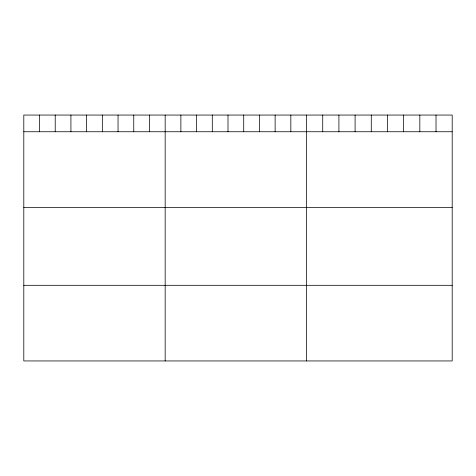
<?xml version="1.0" encoding="UTF-8"?>
<svg xmlns="http://www.w3.org/2000/svg" width="476" height="476" viewBox="0 0 476 476"><rect width="100%" height="100%" fill="white"/><g stroke="black" fill="none" stroke-linecap="round" stroke-linejoin="round"><path stroke-width="0.71" d="M452.2 131.745L452.2 360.945L23.8 360.945L23.8 115.055L452.2 115.055L452.2 131.745L23.8 131.745M23.8 207.381L452.2 207.381M23.8 285.308L452.2 285.308M436.016 115.055L436.016 131.745M419.832 115.055L419.832 131.745M403.648 115.055L403.648 131.745M387.464 115.055L387.464 131.745M371.28 115.055L371.28 131.745M355.096 115.055L355.096 131.745M338.912 115.055L338.912 131.745M322.728 115.055L322.728 131.745M306.544 115.055L306.544 360.945M290.836 115.055L290.836 131.745M275.128 115.055L275.128 131.745M259.42 115.055L259.42 131.745M243.712 115.055L243.712 131.745M228.004 115.055L228.004 131.745M212.296 115.055L212.296 131.745M196.588 115.055L196.588 131.745M180.88 115.055L180.88 131.745M165.172 115.055L165.172 360.945M149.464 115.055L149.464 131.745M133.756 115.055L133.756 131.745M118.048 115.055L118.048 131.745M102.34 115.055L102.34 131.745M86.632 115.055L86.632 131.745M70.924 115.055L70.924 131.745M55.216 115.055L55.216 131.745M39.508 115.055L39.508 131.745"/></g></svg>
